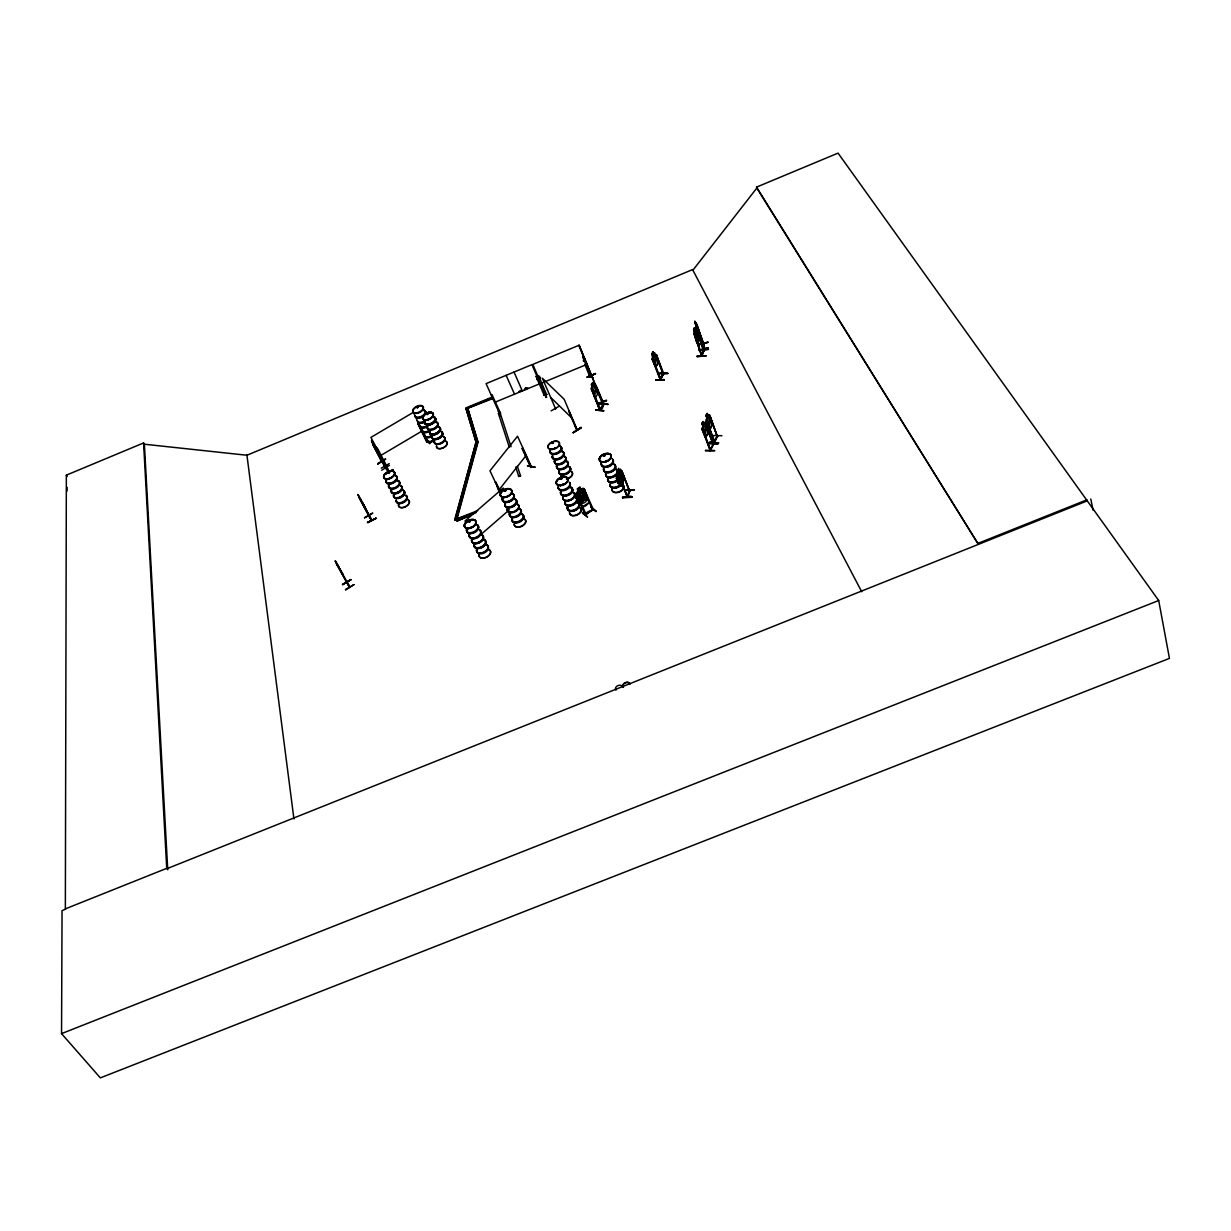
<?xml version="1.0" encoding="UTF-8"?>
<svg xmlns="http://www.w3.org/2000/svg" width="1231" height="1231" viewBox="0 0 1231 1231"><rect width="100%" height="100%" fill="white"/><g stroke="black" fill="none" stroke-linecap="round" stroke-linejoin="round"><path stroke-width="1.5" d="M66.351 475.151L65.351 908.863L166.724 868.347L143.581 442.945L66.351 475.151L67.182 476.412M756.542 187.112L978.414 544.364L756.834 188.051L756.542 187.112L838.049 153.121L1158.694 600.513L1169.45 658.385L100.342 1077.879L61.55 1033.625L62.058 910.617L65.582 909.201M67.043 491L67.09 487.353M592.188 391.212L600.02 410.431C603.836 409.6 603.575 400.521 603.682 404.891L594.481 383.503L591.326 388.242L592.203 386.934L591.926 388.75L600.497 409.754L599.42 409.677L600.159 409.138M582.54 512.435L587.464 516.758M629.487 490.261L629.349 491.138L621.855 470.811L629.672 491.107L620.793 469.411L619.716 470.934L618.608 468.349L617.824 470.596L618.762 474.981L627.518 497.201L629.995 490.369M663.724 373.793L656.354 354.466L663.324 374.455L654.707 352.82L652.015 359.067L655.754 367.192L658.416 362.453L655.754 367.069M546.641 397.274L545.887 396.905M703.563 350.697L704.163 350.096L701.947 356.067L693.607 329.8L697.992 341.91M701.593 354.728L702.209 355.467M701.547 356.067L703.809 350.112M701.593 356.021L694.007 333.509L696.484 341.541M701.885 354.82L701.993 355.959M703.316 349.943L703.901 349.389L703.67 350.235M616.577 478.782L616.777 475.812M623.225 478.459L622.07 476.474L623.332 478.459L622.763 485.83L621.424 485.968L617.993 483.275L617.716 479.844L616.485 478.797M618.039 476.659L618.87 473.027L617.931 470.596M617.685 481.89L618.193 474.504L620.286 469.242M388.519 471.365L385.734 467.765M629.949 490.492L627.148 497.247L629.41 490.338M626.794 496.493C628.056 494.508 626.994 498.201 627.487 495.77M591.265 389.812L591.403 388.257L599.743 410.415L603.805 404.199M627.564 497.078L618.439 476.105L619.455 479.475L618.085 481.275L619.701 480.382L621.086 483.629L620.024 479.952L621.455 478.151L619.793 479.059L618.331 474.489M384.688 465.472L373.778 443.96M427.803 441.714L427.065 442.098M631.795 497.293L622.532 497.801M622.501 497.093C641.32 498.047 627.348 494.077 622.532 497.878M697.3 356.436L706.148 355.728L697.192 356.128M582.94 498.063L584.186 494.385L583.694 498.263L586.695 499.94L583.356 499.171L582.063 503.048L582.602 499.017L579.693 497.386L583.002 497.863M385.488 465.964L386.58 465.78M385.826 466.626L386.811 466.241L386.119 466.687M652.83 356.205L651.999 353.789L653.122 351.789L651.907 353.789L652.63 358.021L660.724 379.348L659.801 379.148L662.832 373.947M530.669 467.334L531.438 466.857L530.915 467.441L522.359 448.469M371.316 520.113L358.529 496.047M360.529 499.001L371.7 519.79M368.7 515.974L371.947 520.236M703.64 348.419L703.624 342.941M703.855 344.08L695.961 322.799L703.517 344.234L696.884 324.122M703.855 343.618L703.578 348.635M592.219 509.234C596.481 509.449 584.771 511.757 585.971 513.927M592.48 509.988L593.296 509.465M586.202 514.466L584.833 514.112L585.125 514.881L593.373 509.68L584.063 488.584L582.832 488.292L576.523 492.446L575.985 493.97L585.294 515.035L585.894 513.758M714.411 441.375L713.703 441.929L714.749 442.021L706.656 420.125L706.948 418.186L706.055 421.248L708.579 427.88M717.304 436.774L710.072 416.17L717.411 436.636M585.217 514.789L586.033 514.281M586.11 514.512L577.462 494.893L576.724 495.385L577.462 494.893M713.288 444.083L709.948 450.654L710.456 449.315M709.733 449.977L713.657 444.083L706.332 424.141L705.702 424.741L713.365 444.73L704.763 422.479C703.624 427.08 702.255 417.247 703.978 424.141L704.748 423.864L706.44 428.48L705.563 433.604L702.578 428.126L702.87 426.188L701.962 429.265L705.702 437.59L708.425 432.42L707.871 429.296M710.395 449.377L710.472 450.577M713.672 443.991L712.964 444.591M713.149 443.883L713.703 444.145M714.519 450.484L705.471 450.269M718.504 443.083L709.502 442.206L718.689 442.791M705.425 450.915L714.688 450.808M605.252 455.362C605.514 456.301 602.328 455.485 604.406 455.547M606.56 460.532L606.514 461.348M603.436 455.624L605.16 455.285M664.217 379.579L655.8 380.225L664.217 379.61M655.784 380.21L664.325 379.917L655.923 379.871M563.506 484.645L562.982 484.045L563.706 484.475M560.474 479.105L561.228 479.351M555.243 448.299L554.365 448.515M553.273 443.022L552.827 442.221M554.304 448.361L554.889 447.807M552.611 443.345L552.534 442.344M660.016 379.779L663.371 373.839L660.031 379.902M663.663 373.901L660.385 379.887L653.015 359.914M471.196 515.25L457.04 521.036L456.455 519.359L477.751 441.667L467.703 408.246L478.013 442.252L456.747 519.928L454.731 519.62L476.089 441.944L478.013 442.252L476.074 442.36L465.795 407.969L492.385 396.982M455.008 520.19L476.089 441.944M506.972 496.462L507.541 496.355M505.864 489.953L504.664 491.2L503.202 488.045L464.903 521.067M504.679 490.492L505.864 490.8M506.264 490.384L505.279 489.969M471.058 527.299L471.027 526.914M470.119 520.851L469.088 521.836L469.196 520.959M469.257 521.744L469.796 520.867M470.442 521.482L469.196 521.052M703.932 349.035L695.977 324.692L697.608 330.908M703.455 343.741L703.578 348.573M603.652 410.954L595.696 409.831M595.804 410.185L603.882 410.692M597.343 390.935L601.944 402.198L601.805 401.014M427.388 413.554C429.588 414.57 425.064 415.155 427.311 413.631M419.309 412.185L418.94 412.493M589.88 376.271L586.972 377.025L595.496 373.47L590.588 376.532L591.542 375.578M416.986 407.092L417.278 407.876M418.402 406.953L417.524 406.676L418.094 407.538M389.765 478.151L390.381 478.12M388.088 473.273L388.319 472.304M388.842 473.119L388.704 472.396M612.253 488.384A6.217 3.801 -22.7 0 0 615.285 492.354A6.217 3.801 -22.7 0 0 622.686 489.338A6.217 3.801 -22.7 0 0 622.209 484.322L624.271 478.982L623.578 475.92L624.317 479.013M697.592 343.264L699.239 338.617L697.592 343.264L696.407 341.464M699.562 350.312L708.456 349.373M619.27 476.936L627.487 497.155M696.438 337.571L697.115 335.74M618.131 470.627L618.639 469.288L618.47 471.442M694.053 333.555L696.346 329.169M694.823 333.062L695.5 331.216M697.223 356.775L706.117 355.728L697.208 356.051M694.346 327.846L693.607 329.8L694.438 327.831L698.669 340.079M693.93 329.893L694.376 328.723L694.222 330.708M694.823 335.986L701.916 356.021M696.623 331.201L703.563 350.773M427.511 441.237L426.618 441.575L427.28 441.113M427.019 442.191L427.726 441.76L413.324 412.354L370.916 437.39L389.134 472.181M418.032 423.895L427.065 442.375L418.032 423.895L418.74 423.479L427.926 441.852M580.247 495.924L577.985 498.617L584.802 493.062L586.048 493.246M544.21 395.089L544.748 394.089L544.194 395.351L545.025 394.966L531.946 364.653L486.076 383.626L499.632 413.693L500.017 412.477L500.525 413.354L491.985 394.582L491.215 394.889M545.564 394.259L546.502 393.874L545.533 394.028M545.656 393.966L545.856 394.936L546.533 394.397M499.571 413.508L500.509 413.124L499.817 413.647M525.775 387.734L524.406 389.442M525.206 389.565L525.945 388.119L527.853 388.027L527.345 388.688M713.057 443.345L713.026 444.668M713.78 441.898L717.119 436.251M705.409 422.772L704.655 422.479L702.07 429.265L710.302 450.715L713.657 444.083M717.658 436.128L714.334 442.698L707.056 422.695M519.744 391.827L518.928 391.704L520.482 390.381M721.92 435.697L713.164 435.559M531.438 466.857L517.543 436.22L489.969 470.796L500.14 492.431M708.425 432.42L705.702 437.59L704.455 435.805M709.856 429.588L712.457 424.449L711.918 421.325L712.364 424.449L709.856 429.588L708.517 427.803M703.286 430.096L702.655 430.712L703.286 430.096L710.364 449.961M701.947 423.71L703.07 421.51L701.855 423.71L702.932 426.188M705.948 415.709L707.163 413.524L705.948 415.709L707.009 418.201M702.024 423.71L703.07 421.664M706.102 415.724L707.148 413.678M717.334 436.697L709.502 414.709L707.963 416.001L707.163 413.524M706.179 419.663L708.825 414.524M576.554 429.865L568.768 410.646L576.908 429.742M577.262 430.081L564.167 399.259L542.332 378.179L555.566 408.692M667.894 373.439L659.247 373.347L667.925 373.455M555.458 409.2L555.535 408.338M606.544 460.64L606.252 461.363M579.432 497.693L580.417 495.985M562.936 484.091L563.521 484.291M560.736 478.751L561.598 478.674M553.258 442.668L552.411 443.345M388.827 471.165L389.088 472.073M470.288 520.913L469.473 522.036M468.78 521.898L470.35 521.405M384.58 465.226L382.072 461.64L387.55 468.749L384.226 464.656M382.364 462.102L387.411 468.765L383.81 464.841M607.945 404.476L599.789 403.568L607.837 404.076M583.617 357.036L582.832 357.359L590.757 376.486L590.372 375.532M591.419 376.178L591.342 374.901M598.389 393.043L597.851 390.073L598.389 393.043L595.235 397.828L593.834 396.09M703.532 349.466L703.87 350.743L695.792 326.723M593.634 384.903L594.558 383.518M595.958 385.118L604.036 404.353M544.056 394.597L544.81 394.259M389.458 472.827L385.457 468.072L374.178 444.745M417.247 407.769L417.878 406.707M417.771 406.707L418.078 407.092M370.993 519.42L371.654 520.482L357.852 494.477L359.483 497.17M368.746 515.943L371.593 520.436M509.372 447.453L498.432 413.524L500.263 412.616M714.488 442.56L707.056 422.095M527.776 465.826L534.9 466.995M530.746 466.149L530.299 466.78L530.838 466.072M495.201 482.429C496.078 480.259 497.77 491.323 499.878 492.385M498.97 489.938L526.176 455.378M756.834 188.051L692.822 270.297M618.731 473.843L618.131 474.581L618.624 473.843L622.055 476.566M600.066 409.846L592.28 390.642M560.967 479.244L561.952 478.751M531.053 466.841L522.544 447.853M553.396 442.206L552.411 443.468M427.419 414.201L427.942 413.539M498.324 411.262L499.417 414.632L498.77 411.139M499.955 416.232L498.586 410.754L500.217 415.755M544.702 392.058L546.272 397.505L544.04 392.012M593.311 509.757L592.988 508.772L592.096 509.295L592.773 510.157L584.048 490.554L584.971 490.215L584.048 490.554M481.352 534.131L509.419 509.757M386.796 466.303L377.271 447.992L376.563 448.423M561.013 478.444L561.551 478.043A6.063 3.647 -23.7 0 1 560.982 476.274M560.905 478.197L560.367 479.09M581.878 491.908L579.201 493.523L581.878 491.723L582.986 494.17L585.971 493.323M580.77 496.801L583.279 495.124M583.986 488.676L589.018 502.602L582.725 506.649L580.817 504.941M589.018 502.602C580.247 513.327 579.447 500.063 575.985 493.97M590.972 507.264L596.296 511.434L591.372 507.08M580.709 496.616L583.232 494.954M580.755 502.048L586.956 497.955L586.91 495.093L587.002 498.001L580.724 502.171L578.816 500.448M582.325 512.988L587.51 517.174M578.278 491.292L577.401 493.015L581.386 502.171L583.556 503.187L586.048 501.509L586.556 498.709L582.632 489.553L580.924 489.646L579.878 487.23L577.216 488.876L578.447 491.354M581.017 427.48L573.169 432.666L580.97 427.419M573.184 432.65L581.17 427.819L573.215 432.681M551.119 410.862L559.105 406.245M389.442 465.364L381.687 470.211M392.92 469.55L385.057 474.32L393.104 469.796L389.965 471.688M375.209 446.499L376.394 447.792M372.101 442.067L385.765 468.349L375.747 448.299M377.471 450.1L378.317 450.946M378.979 452.254L382.979 460.055L378.809 454.27M377.763 463.687L385.565 459.025L377.763 463.841M377.886 463.964L385.565 459.148M426.141 439.79L429.634 443.683M381.256 468.165L389.227 463.625M372.701 442.637L371.916 441.837L378.117 451.992M372.424 443.745L382.056 462.225L372.716 444.114M375.193 446.145L372.07 442.083M375.917 447.53L376.871 449.084M380.364 455.716L422.402 430.819M338.125 566.122L338.971 567.414M339.402 568.584L341.002 571.399L339.679 568.891M342.464 584.417L350.943 579.493L342.633 584.694M342.572 584.587L351.097 579.755M345.388 589.48L353.959 584.648M353.913 584.587L345.696 590.018M499.509 412.97L500.125 412.493M364.591 517.805L372.778 513.065L364.576 517.774M369.023 516.297L359.021 497.632M367.515 522.406L376.101 518.343L367.469 522.344M376.086 518.328L367.669 522.713L375.947 518.097M336.494 563.336L335.309 560.997L338.248 566.122M336.509 564.106L349.558 587.402M360.021 498.263L361.006 499.755M364.653 506.664L365.545 508.434L361.883 502.171M535.1 467.272L527.376 465.78M376.532 448.838L371.454 440.436L373.701 444.037M546.641 394.674L538.562 375.64L537.855 376.132L538.562 375.64M505.187 490.046L505.049 491.015M710.349 450.638L702.963 430.096M536.085 376.363L536.854 376.04L536.147 376.532L544.164 395.336M590.572 373.532L592.957 378.256L590.357 373.224M587.079 377.286L595.604 373.732M597.574 403.537L606.56 400.598L597.82 404.137M597.743 403.953L606.421 400.26L597.851 404.214M536.701 378.671L540.255 377.209M476.351 442.929L466.057 408.538L492.646 397.551M492.692 397.921L466.072 408.923L492.954 398.505M537.039 379.61L540.594 378.132M583.309 360.498L584.94 359.821M583.54 361.083L585.187 360.406M494.6 402.399L540.117 383.61M540.978 383.364L586.664 364.499M500.34 413.416L498.432 413.524M584.571 358.898L591.388 375.794L589.972 377.071L591.634 376.378L578.847 345.357L532.808 364.407L545.856 394.936M476.074 442.36L477.751 441.667M520.575 475.889L518.574 476.012L520.575 475.889L517.405 466.38M454.731 519.62L477.69 510.665M476.197 511.973L456.455 519.359M476.228 512.496L457.04 521.036M978.137 543.302L1086.973 499.801M167.678 868.394L1087.204 500.894M61.55 1033.625L1158.694 600.513M546.318 393.735L546.795 394.551M388.873 472.104L388.442 473.335M603.621 455.424L604.529 455.839M561.259 478.182L560.536 478.736M717.365 436.02L714.011 442.683L706.194 421.217M695.223 330.416L697.808 337.663L697.131 339.494L696.069 338.556M595.881 511.619L590.742 506.972M697.608 331.816L698.285 332.832L694.792 321.322L704.163 350.204L701.362 355.344M695.823 326.784L696.054 322.768M694.807 323.137L694.9 321.291M698.254 329.262L699.254 336.478L699.208 332.185M699.116 344.557L708.164 342.341M699.162 344.695L708.148 342.141L699.131 344.357M699.085 349.943L708.148 347.711M708.256 348.034L699.208 350.558L708.133 347.65M653.03 351.928L656.492 358.621L655.615 363.422L654.338 362.499M430.004 443.499L426.511 439.513M476.351 442.514L478.013 442.237M621.424 485.86L622.84 485.722M695.807 328.923L699.285 338.648M699.439 350.05L708.487 349.389M619.716 470.781L622.624 478.228L621.855 480.336L620.639 479.521M544.579 392.181L546.472 397.105M617.962 483.368L617.731 481.89M622.286 484.306L618.331 476.105M625.009 490.23L634.273 489.661M625.148 490.492L634.427 489.938M622.624 497.447L631.949 496.97M582.925 494.308L584.617 494.216L584.063 496.878L581.54 498.54L579.355 497.509M347.204 582.263L349.973 587.249L335.309 560.997L347.004 582.894M585.371 514.973L592.296 509.526M657.816 359.483L658.462 362.483M659.339 373.609L667.633 373.393M708.856 443.483L717.935 443.668M718.073 443.945L708.887 443.468M604.852 454.762L603.682 456.009M561.428 478.167L561.69 478.351A6.093 3.662 -23.7 0 1 561.367 475.52M599.943 403.814L607.96 404.353M600.266 409.246L603.436 404.414L599.497 409.646M143.581 442.945L144.381 444.222L246.939 455.255L692.576 269.589L861.731 591.757M605.037 454.824L605.267 455.039M717.411 435.312L717.704 436.174M593.742 393.181L595.189 394.058L596.45 392.166L596.358 389.242L592.665 382.518L591.219 384.549L592.357 386.949M385.811 467.765L389.165 471.827L377.563 450.084M708.348 424.726L709.625 425.603L710.502 420.51L707.056 413.524M616.839 478.428L616.962 476.52M618.624 473.843L622.163 476.566M579.986 487.137L580.986 489.692M578.847 500.325L580.801 502.094M550.534 397.259L572.353 418.54M375.286 446.622L376.794 448.73M373.024 442.652L372.424 441.714M373.162 443.514L375.178 446.13M375.67 447.899L379.086 452.177M379.086 453.793L380.102 455.039M380.317 456.901L382.903 460.102M378.379 452.87L375.209 448.084M166.724 868.347L167.739 869.717L144.381 444.222M361.883 501.802L362.776 503.217M363.807 505.295L361.406 501.048M378.548 453.116L381.041 456.839L380.656 455.716M374.778 447.038L377.255 450.731L376.871 449.607M338.633 566.891L337.463 564.998L338.14 566.183M339.417 568.43L340.371 569.968M338.987 567.583L343.357 575.262L342.356 573.446M349.666 587.418L346.727 582.54M341.495 571.984L340.849 570.799M363.73 505.141L363.253 503.987M495.662 481.829L499.817 490.169M522.082 448.438L530.869 467.518M382.041 458.224L382.826 459.994M506.141 375.332L514.512 394.182M514.019 372.07L522.329 390.95M583.709 357.236L582.832 357.359M603.636 404.907L579.062 345.003L597.481 390.427M584.971 364.638L589.972 377.071M377.732 450.238L380.04 456.224M652.168 359.037L660.324 379.902M662.74 373.624L663.032 374.455M653.03 351.789L654.03 354.343M543.994 392.027L545.995 397.305M716.704 435.897L716.981 436.759M500.078 412.847L511.05 446.761M515.697 467.088L518.836 476.597M1090.774 498.97L1093.113 510.219M617.87 479.767L618.193 481.675L620.609 483.491L621.747 482.675L621.024 477.366L618.624 475.535L618.085 476.797L616.654 475.689L616.423 478.874L617.824 479.844A6.34 3.862 -22.7 0 1 610.53 482.213A6.34 3.862 -22.7 0 1 607.914 478.244M246.846 454.501L293.932 818.938M695.269 322.984L695.269 324.076M694.976 322.168L694.992 323.261M572.076 488.584A6.293 3.816 -23.8 0 1 568.076 495.416A6.293 3.816 -23.8 0 1 560.859 493.169M569.999 487.584A6.293 3.816 -23.8 0 1 571.199 487.953M571.122 487.584A6.37 3.862 -23.8 0 1 568.707 494.8A6.37 3.862 -23.8 0 1 560.628 492.877M563.136 496.601A6.278 3.831 -23.8 0 0 566.045 500.663A6.278 3.831 -23.8 0 0 573.523 497.601A6.278 3.831 -23.8 0 0 573.2 492.508A6.278 3.831 -23.8 0 1 573.6 497.786A6.278 3.831 -23.8 0 1 566.122 500.832A6.278 3.831 -23.8 0 1 563.213 496.785M573.092 492.277A6.278 3.831 -23.8 0 1 573.431 497.386A6.278 3.831 -23.8 0 1 565.937 500.432A6.278 3.831 -23.8 0 1 563.044 496.385M569.661 482.814A6.386 3.862 -23.8 0 1 566.337 489.399A6.386 3.862 -23.8 0 1 558.366 488.492M570.799 487.045A6.293 3.816 -23.8 0 1 571.122 492.138A6.293 3.816 -23.8 0 1 563.629 495.201A6.293 3.816 -23.8 0 1 560.736 491.154M569.722 483.168A6.309 3.801 -23.8 0 1 565.691 490A6.309 3.801 -23.8 0 1 558.459 487.768M570.999 487.307A6.37 3.862 -23.8 0 1 571.322 492.462A6.37 3.862 -23.8 0 1 563.736 495.57A6.37 3.862 -23.8 0 1 560.797 491.477M569.538 482.537A6.386 3.862 -23.8 0 1 565.444 489.461A6.386 3.862 -23.8 0 1 558.12 487.199M569.322 482.26A6.309 3.801 -23.8 0 1 564.521 489.369A6.309 3.801 -23.8 0 1 558.335 485.753M577.878 503.217A6.247 3.831 -23.8 0 1 578.216 508.326A6.247 3.831 -23.8 0 1 570.784 511.357A6.247 3.831 -23.8 0 1 567.876 507.295M576.6 502.479A6.324 3.878 -23.8 0 1 578.708 507.295A6.324 3.878 -23.8 0 1 571.076 511.142A6.324 3.878 -23.8 0 1 567.66 506.987M580.724 508.311A6.247 3.847 -23.8 0 1 576.77 515.158A6.247 3.847 -23.8 0 1 569.568 512.85M578.647 507.295A6.247 3.847 -23.8 0 1 579.832 507.664M579.678 507.387A6.217 3.831 -23.8 0 1 577.37 514.496A6.217 3.831 -23.8 0 1 569.461 512.542M573.369 492.969A6.263 3.816 -23.8 0 1 571.015 500.078A6.263 3.816 -23.8 0 1 563.075 498.155M575.462 497.524A6.34 3.878 -23.8 0 1 575.8 502.694A6.34 3.878 -23.8 0 1 568.245 505.772A6.34 3.878 -23.8 0 1 565.306 501.663M576.308 501.956A6.247 3.831 -23.8 0 1 578.385 506.695A6.247 3.831 -23.8 0 1 570.861 510.496A6.247 3.831 -23.8 0 1 567.491 506.403M575.539 497.893A6.263 3.831 -23.8 0 1 575.877 502.987A6.263 3.831 -23.8 0 1 568.43 506.033A6.263 3.831 -23.8 0 1 565.521 501.971M576.477 502.217A6.324 3.878 -23.8 0 1 578.585 507.018A6.324 3.878 -23.8 0 1 570.969 510.865A6.324 3.878 -23.8 0 1 567.553 506.726M575.339 497.247A6.34 3.878 -23.8 0 1 575.693 502.417A6.34 3.878 -23.8 0 1 568.122 505.51A6.34 3.878 -23.8 0 1 565.183 501.386M575.154 496.985A6.263 3.816 -23.8 0 1 575.477 502.094A6.263 3.816 -23.8 0 1 568.03 505.141A6.263 3.816 -23.8 0 1 565.121 501.079M561.459 451.639A6.14 3.631 -23.7 0 1 563.444 456.132A6.14 3.631 -23.7 0 1 556.058 459.855A6.14 3.631 -23.7 0 1 552.796 456.009M562.536 451.623A6.217 3.678 -23.7 0 1 562.829 456.547A6.217 3.678 -23.7 0 1 555.427 459.578A6.217 3.678 -23.7 0 1 552.581 455.701M564.583 456.501A6.14 3.647 -23.7 0 1 562.244 463.333A6.14 3.647 -23.7 0 1 554.504 461.579M564.413 456.162A6.109 3.631 -23.7 0 1 564.706 461.01A6.14 3.647 -23.7 0 1 557.474 464.133A6.14 3.647 -23.7 0 1 554.673 460.286M554.642 460.163A6.109 3.631 -23.7 0 0 557.443 463.979A6.109 3.631 -23.7 0 0 564.706 461.01A6.14 3.647 -23.7 0 0 564.49 456.27M561.074 446.853A6.232 3.678 -23.7 0 1 557.074 453.516A6.232 3.678 -23.7 0 1 549.949 451.423M559.028 445.914A6.232 3.678 -23.7 0 1 560.213 446.253M562.228 451.085A6.14 3.631 -23.7 0 1 559.874 457.901A6.14 3.631 -23.7 0 1 552.134 456.162M561.151 447.207A6.155 3.616 -23.7 0 1 556.443 454.054A6.155 3.616 -23.7 0 1 550.442 450.654M562.413 451.346A6.217 3.678 -23.7 0 1 560.043 458.255A6.217 3.678 -23.7 0 1 552.18 456.501M560.967 446.576A6.232 3.678 -23.7 0 1 556.951 453.239A6.232 3.678 -23.7 0 1 549.826 451.146M558.92 445.637A6.232 3.678 -23.7 0 1 560.09 445.976M559.89 445.714A6.155 3.616 -23.7 0 1 557.535 452.546A6.155 3.616 -23.7 0 1 549.78 450.808M569.184 467.118A6.093 3.647 -23.7 0 1 569.491 471.996A6.093 3.647 -23.7 0 1 562.244 474.966A6.093 3.647 -23.7 0 1 559.443 471.119M569.122 466.764A6.186 3.693 -23.7 0 1 569.43 471.704A6.186 3.693 -23.7 0 1 562.075 474.72A6.186 3.693 -23.7 0 1 559.228 470.811M571.107 471.535A6.093 3.662 -23.7 0 1 572.076 475.52A6.093 3.662 -23.7 0 1 566.583 479.182M570.969 471.242A6.063 3.647 -23.7 0 1 571.938 475.228A6.063 3.647 -23.7 0 1 566.46 478.874M564.752 456.947A6.109 3.631 -23.7 0 1 562.429 463.764A6.109 3.631 -23.7 0 1 554.719 462.01M564.66 456.67A6.124 3.647 -23.7 0 1 562.321 463.502A6.124 3.647 -23.7 0 1 554.581 461.748M566.814 461.471A6.186 3.693 -23.7 0 1 567.122 466.411A6.186 3.693 -23.7 0 1 559.751 469.426A6.186 3.693 -23.7 0 1 556.904 465.533M569.661 466.841A6.093 3.647 -23.7 0 1 568.045 472.104A6.093 3.647 -23.7 0 1 560.628 473.827A6.093 3.647 -23.7 0 1 559.69 469.149A6.186 3.693 -23.7 0 1 556.781 465.256M566.891 461.84A6.109 3.647 -23.7 0 1 567.199 466.703A6.109 3.647 -23.7 0 1 559.92 469.673A6.109 3.647 -23.7 0 1 557.12 465.841M568.999 466.487A6.186 3.693 -23.7 0 1 568.984 471.781A6.186 3.693 -23.7 0 1 561.105 474.304A6.186 3.693 -23.7 0 1 559.766 469.442M566.691 461.21A6.186 3.693 -23.7 0 1 566.999 466.134A6.186 3.693 -23.7 0 1 559.628 469.149M565.352 460.609A6.109 3.647 -23.7 0 1 567.353 465.103A6.109 3.647 -23.7 0 1 559.997 468.811A6.109 3.647 -23.7 0 1 556.735 464.949M437.79 423.402A5.786 3.247 -25.8 0 1 433.02 429.788A5.786 3.247 -25.8 0 1 427.834 426.68M436.036 422.556A5.786 3.247 -25.8 0 1 437.051 422.864M435.805 421.941A5.878 3.278 -25.8 0 1 437.297 426.141A5.878 3.278 -25.8 0 1 430.204 429.711A5.878 3.278 -25.8 0 1 427.48 426.126M439.052 426.957A5.786 3.247 -25.8 0 1 438.959 431.465A5.786 3.247 -25.8 0 1 432.096 434.297A5.786 3.247 -25.8 0 1 429.819 430.773M433.45 417.078A5.878 3.278 -25.8 0 1 434.943 421.279A5.878 3.278 -25.8 0 1 427.834 424.849A5.878 3.278 -25.8 0 1 425.11 421.264M436.636 422.002A5.786 3.247 -25.8 0 1 436.22 426.818A5.786 3.247 -25.8 0 1 428.911 429.219A5.786 3.247 -25.8 0 1 428.08 424.818M434.358 417.124A5.893 3.278 -25.8 0 1 434.251 421.679A5.893 3.278 -25.8 0 1 427.28 424.557A5.893 3.278 -25.8 0 1 424.987 421.002M443.976 437.02A5.832 3.308 -25.8 0 1 443.899 441.59A5.832 3.308 -25.8 0 1 436.99 444.437A5.832 3.308 -25.8 0 1 434.681 440.852M445.007 441.083A5.755 3.262 -25.8 0 1 446.715 444.93A5.755 3.262 -25.8 0 1 440.421 448.7A5.755 3.262 -25.8 0 1 436.528 446.161M444.93 440.99A5.74 3.262 -25.8 0 1 446.653 444.822A5.74 3.262 -25.8 0 1 440.375 448.576A5.74 3.262 -25.8 0 1 436.497 446.053M439.221 427.326A5.786 3.247 -25.8 0 1 439.128 431.85A5.786 3.247 -25.8 0 1 432.281 434.681A5.786 3.247 -25.8 0 1 430.004 431.142M441.529 431.943A5.847 3.293 -25.8 0 1 438.882 438.39A5.847 3.293 -25.8 0 1 431.881 436.79M442.621 436.205A5.755 3.262 -25.8 0 1 444.345 440.021A5.755 3.262 -25.8 0 1 438.036 443.806A5.755 3.262 -25.8 0 1 434.158 441.283M441.606 432.296A5.77 3.247 -25.8 0 1 441.529 436.805A5.77 3.247 -25.8 0 1 434.697 439.621A5.77 3.247 -25.8 0 1 432.42 436.082M443.852 436.759A5.832 3.308 -25.8 0 1 441.206 443.191A5.832 3.308 -25.8 0 1 434.22 441.59M441.406 431.681A5.847 3.293 -25.8 0 1 438.744 438.128A5.847 3.293 -25.8 0 1 431.758 436.528M440.175 431.127A5.77 3.247 -25.8 0 1 441.883 434.958A5.77 3.247 -25.8 0 1 435.574 438.728A5.77 3.247 -25.8 0 1 431.681 436.22M424.572 410.539A5.847 3.231 -25.9 0 1 423.172 416.124A5.847 3.231 -25.9 0 1 415.37 417.017M423.649 410.585A5.755 3.185 -25.9 0 1 425.495 414.001M423.864 415.955A5.755 3.185 -25.9 0 1 415.586 417.263M424.449 410.277A5.847 3.231 -25.9 0 1 422.418 416.263A5.847 3.231 -25.9 0 1 414.847 416.001M424.249 410.031A5.755 3.185 -25.9 0 1 422.233 415.94A5.755 3.185 -25.9 0 1 414.77 415.678M424.91 421.371A5.832 3.231 -25.9 0 1 417.34 421.11M424.741 421.048A5.755 3.185 -25.9 0 1 417.278 420.771M428.342 425.157A5.74 3.201 -25.9 0 1 423.049 427.342A5.74 3.201 -25.9 0 1 419.694 425.711M425.034 421.648A5.832 3.231 -25.9 0 1 417.878 422.11M427.234 426.172A5.74 3.201 -25.9 0 1 419.771 425.88M425.157 421.91A5.74 3.185 -25.9 0 1 418.078 422.371M429.742 431.296A5.724 3.201 -25.9 0 1 424.433 432.589A5.724 3.201 -25.9 0 1 422.264 430.111M429.327 430.45A5.724 3.201 -25.9 0 1 421.879 430.158M431.958 435.82A5.786 3.247 -25.9 0 1 424.433 435.512M431.789 435.497A5.709 3.201 -25.9 0 1 424.356 435.189M429.619 431.035A5.801 3.247 -25.9 0 1 424.233 432.343A5.801 3.247 -25.9 0 1 422.048 429.834M432.204 436.343A5.709 3.216 -25.9 0 1 426.895 437.62A5.709 3.216 -25.9 0 1 424.741 435.143M432.096 436.082A5.786 3.247 -25.9 0 1 426.711 437.39A5.786 3.247 -25.9 0 1 424.526 434.866M434.112 440.252A5.693 3.201 -25.9 0 1 426.711 439.944M429.496 430.773A5.801 3.247 -25.9 0 1 421.956 430.481M427.465 426.618A5.724 3.185 -25.9 0 1 420.017 426.341M427.342 426.357A5.74 3.201 -25.9 0 1 419.863 426.08M434.174 440.375A5.709 3.216 -25.9 0 1 426.742 440.067M515.404 499.709A6.232 3.755 -25.1 0 1 515.543 504.787A6.232 3.755 -25.1 0 1 508.141 507.818A6.232 3.755 -25.1 0 1 505.449 503.771M515.312 499.34A6.309 3.801 -25.1 0 1 515.466 504.495A6.309 3.801 -25.1 0 1 507.957 507.572A6.309 3.801 -25.1 0 1 505.233 503.464M516.435 504.002A6.232 3.755 -25.1 0 1 518.297 508.742A6.232 3.755 -25.1 0 1 510.788 512.527A6.232 3.755 -25.1 0 1 507.634 508.434M516.235 503.602A6.232 3.755 -25.1 0 1 518.113 508.341A6.232 3.755 -25.1 0 1 510.603 512.127A6.232 3.755 -25.1 0 1 507.449 508.034M512.835 494.016A6.324 3.801 -25.1 0 1 512.973 499.171A6.324 3.801 -25.1 0 1 505.449 502.233A6.324 3.801 -25.1 0 1 502.725 498.155M514.989 498.817A6.232 3.739 -25.1 0 1 515.127 503.894A6.232 3.739 -25.1 0 1 507.726 506.926A6.232 3.739 -25.1 0 1 505.033 502.879M512.912 494.385A6.247 3.739 -25.1 0 1 513.05 499.463A6.247 3.739 -25.1 0 1 505.633 502.494A6.247 3.739 -25.1 0 1 502.94 498.463M515.189 499.078A6.309 3.801 -25.1 0 1 515.327 504.233A6.309 3.801 -25.1 0 1 507.834 507.295A6.309 3.801 -25.1 0 1 505.095 503.202M512.712 493.739A6.324 3.785 -25.1 0 1 512.85 498.894A6.324 3.785 -25.1 0 1 505.325 501.971A6.324 3.785 -25.1 0 1 502.602 497.878M512.496 493.477A6.247 3.739 -25.1 0 1 512.635 498.555A6.247 3.739 -25.1 0 1 505.218 501.602A6.247 3.739 -25.1 0 1 502.525 497.555M522.39 514.773A6.186 3.77 -25.1 0 1 522.56 519.867A6.186 3.77 -25.1 0 1 515.204 522.867A6.186 3.77 -25.1 0 1 512.511 518.805M522.313 514.404A6.278 3.816 -25.1 0 1 522.483 519.574A6.278 3.816 -25.1 0 1 515.02 522.621A6.278 3.816 -25.1 0 1 512.296 518.497M523.298 518.774A6.186 3.77 -25.1 0 1 525.406 523.16A6.186 3.77 -25.1 0 1 518.682 527.253A6.186 3.77 -25.1 0 1 514.266 524.283M524.283 518.866A6.155 3.755 -25.1 0 1 521.79 525.96A6.155 3.755 -25.1 0 1 514.143 523.991M517.682 504.648A6.201 3.739 -25.1 0 1 517.836 509.726A6.201 3.739 -25.1 0 1 510.465 512.742A6.201 3.739 -25.1 0 1 507.772 508.695M518.713 508.772A6.293 3.816 -25.1 0 1 520.605 513.573A6.293 3.816 -25.1 0 1 513.019 517.389A6.293 3.816 -25.1 0 1 509.819 513.25M522.836 514.527A6.186 3.77 -25.1 0 1 518.743 521.329A6.186 3.77 -25.1 0 1 511.804 519.02M520.851 513.512A6.186 3.77 -25.1 0 1 521.99 513.881M519.959 509.511A6.201 3.755 -25.1 0 1 520.113 514.604A6.201 3.755 -25.1 0 1 512.742 517.605A6.201 3.755 -25.1 0 1 510.049 513.558M522.19 514.143A6.278 3.816 -25.1 0 1 519.636 521.344A6.278 3.816 -25.1 0 1 511.865 519.344M518.59 508.495A6.293 3.816 -25.1 0 1 520.482 513.296A6.293 3.816 -25.1 0 1 512.896 517.128A6.293 3.816 -25.1 0 1 509.696 512.973M518.389 508.249A6.201 3.755 -25.1 0 1 520.267 512.988A6.201 3.755 -25.1 0 1 512.773 516.758A6.201 3.755 -25.1 0 1 509.634 512.665M479.859 530.592A6.278 3.816 -26.1 0 1 477.151 537.855A6.278 3.816 -26.1 0 1 469.503 535.808M479.767 530.222A6.37 3.862 -26.1 0 1 479.798 535.516A6.37 3.862 -26.1 0 1 472.242 538.609A6.37 3.862 -26.1 0 1 469.611 534.377M480.875 534.608A6.278 3.831 -26.1 0 1 482.644 539.486A6.278 3.831 -26.1 0 1 475.058 543.317A6.278 3.831 -26.1 0 1 471.996 539.086M480.721 534.331A6.263 3.816 -26.1 0 1 482.475 539.193A6.263 3.816 -26.1 0 1 474.92 542.994A6.263 3.816 -26.1 0 1 471.873 538.793M480.798 534.423A6.278 3.831 -26.1 0 1 482.552 539.301A6.278 3.831 -26.1 0 1 474.966 543.133A6.278 3.831 -26.1 0 1 471.904 538.901M477.182 524.914A6.386 3.862 -26.1 0 1 477.213 530.207A6.386 3.862 -26.1 0 1 469.627 533.3A6.386 3.862 -26.1 0 1 466.995 529.084M479.428 529.699A6.278 3.816 -26.1 0 1 479.459 534.916A6.278 3.816 -26.1 0 1 471.996 537.962A6.278 3.816 -26.1 0 1 469.396 533.792M477.274 525.283A6.293 3.801 -26.1 0 1 477.289 530.499A6.293 3.801 -26.1 0 1 469.827 533.562A6.293 3.801 -26.1 0 1 467.226 529.376M479.628 529.946A6.37 3.862 -26.1 0 1 479.659 535.254A6.37 3.862 -26.1 0 1 472.104 538.332A6.37 3.862 -26.1 0 1 469.473 534.1M477.043 524.637A6.386 3.862 -26.1 0 1 477.074 529.946A6.386 3.862 -26.1 0 1 469.488 533.038A6.386 3.862 -26.1 0 1 466.857 528.807M476.843 524.391A6.293 3.801 -26.1 0 1 476.859 529.607A6.293 3.801 -26.1 0 1 469.38 532.669A6.293 3.801 -26.1 0 1 466.78 528.499M487.153 545.564A6.232 3.831 -26.1 0 1 484.491 552.842A6.232 3.831 -26.1 0 1 476.874 550.749M486.937 544.933A6.324 3.878 -26.1 0 1 486.999 550.242A6.324 3.878 -26.1 0 1 479.49 553.304A6.324 3.878 -26.1 0 1 476.843 549.057M489.292 549.918A6.232 3.847 -26.1 0 1 489.353 555.166A6.232 3.847 -26.1 0 1 481.952 558.182A6.232 3.847 -26.1 0 1 479.336 553.981M488.076 549.334A6.232 3.847 -26.1 0 1 489.846 554.242A6.232 3.847 -26.1 0 1 482.306 558.043A6.232 3.847 -26.1 0 1 479.244 553.796M482.244 535.5A6.247 3.816 -26.1 0 1 479.551 542.763A6.247 3.816 -26.1 0 1 471.935 540.701M482.121 535.208A6.278 3.831 -26.1 0 1 482.152 540.44A6.278 3.831 -26.1 0 1 474.704 543.486A6.278 3.831 -26.1 0 1 472.104 539.286M483.368 539.578A6.34 3.878 -26.1 0 1 485.152 544.517A6.34 3.878 -26.1 0 1 477.505 548.38A6.34 3.878 -26.1 0 1 474.397 544.102M485.599 544.287A6.247 3.831 -26.1 0 1 487.368 549.18A6.247 3.831 -26.1 0 1 479.828 552.981A6.247 3.831 -26.1 0 1 476.766 548.749M484.599 540.332A6.247 3.816 -26.1 0 1 484.66 545.564A6.247 3.816 -26.1 0 1 477.228 548.595A6.247 3.816 -26.1 0 1 474.627 544.394M483.244 539.301A6.34 3.878 -26.1 0 1 485.029 544.256A6.34 3.878 -26.1 0 1 477.366 548.118A6.34 3.878 -26.1 0 1 474.274 543.825M483.044 539.055A6.263 3.816 -26.1 0 1 484.799 543.933A6.263 3.816 -26.1 0 1 477.259 547.749A6.263 3.816 -26.1 0 1 474.197 543.517M397.751 481.121A5.955 3.416 -27 0 1 399.136 485.568A5.955 3.416 -27 0 1 391.95 489.184A5.955 3.416 -27 0 1 389.319 485.353M397.505 480.505A6.032 3.462 -27 0 1 399.152 484.66A6.032 3.462 -27 0 1 392.535 488.63A6.032 3.462 -27 0 1 388.596 485.86M396.059 475.982A6.047 3.462 -27 0 1 393.151 482.798A6.047 3.462 -27 0 1 386.072 480.998M397.305 480.275A5.955 3.416 -27 0 1 398.936 484.352A5.955 3.416 -27 0 1 392.397 488.292A5.955 3.416 -27 0 1 388.519 485.537M396.151 476.335A5.97 3.401 -27 0 1 395.92 481.136A5.97 3.401 -27 0 1 388.873 484.029A5.97 3.401 -27 0 1 386.672 480.244M394.874 475.381A6.047 3.447 -27 0 1 396.52 479.521A6.047 3.447 -27 0 1 389.873 483.506A6.047 3.447 -27 0 1 385.934 480.736M394.674 475.135A5.97 3.401 -27 0 1 396.29 479.213A5.97 3.401 -27 0 1 389.735 483.152A5.97 3.401 -27 0 1 385.857 480.413M405.184 495.616A5.909 3.431 -27.1 0 1 406.83 499.74A5.909 3.431 -27.1 0 1 400.337 503.633A5.909 3.431 -27.1 0 1 396.459 500.879M405.984 495.37A6.001 3.478 -27.1 0 1 403.153 502.186A6.001 3.478 -27.1 0 1 396.105 500.34M408.292 500.017A5.909 3.447 -27.1 0 1 408.107 504.833A5.909 3.447 -27.1 0 1 401.121 507.711A5.909 3.447 -27.1 0 1 398.89 503.879M408.23 499.924A5.893 3.431 -27.1 0 1 408.046 504.725A5.893 3.431 -27.1 0 1 401.075 507.587A5.893 3.431 -27.1 0 1 398.859 503.756M401.198 486.23A5.924 3.416 -27.1 0 1 400.998 491.015A5.924 3.416 -27.1 0 1 393.997 493.893A5.924 3.416 -27.1 0 1 391.781 490.092M401.075 485.937A5.955 3.431 -27.1 0 1 398.244 492.677A5.955 3.431 -27.1 0 1 391.273 490.877M403.522 490.554A6.017 3.478 -27.1 0 1 400.675 497.37A6.017 3.478 -27.1 0 1 393.612 495.539M405.784 495.124A5.909 3.431 -27.1 0 1 402.983 501.848A5.909 3.431 -27.1 0 1 396.028 500.032M403.614 490.907A5.924 3.431 -27.1 0 1 400.798 497.632A5.924 3.431 -27.1 0 1 393.843 495.816M403.383 490.292A6.017 3.478 -27.1 0 1 400.537 497.109A6.017 3.478 -27.1 0 1 393.474 495.277M403.183 490.046A5.924 3.431 -27.1 0 1 401.044 496.401A5.924 3.431 -27.1 0 1 393.412 495.924M615.023 465.333A6.278 3.801 -22.7 0 1 611.145 472.089A6.278 3.801 -22.7 0 1 603.79 469.919M614.038 464.349A6.37 3.847 -22.7 0 1 614.5 469.426A6.37 3.847 -22.7 0 1 606.914 472.535A6.37 3.847 -22.7 0 1 603.836 468.519M616.023 469.319A6.278 3.801 -22.7 0 1 616.485 474.335A6.278 3.801 -22.7 0 1 609.006 477.397A6.278 3.801 -22.7 0 1 605.96 473.427M615.854 468.98A6.263 3.785 -22.7 0 1 616.316 473.981A6.263 3.785 -22.7 0 1 608.868 477.013A6.263 3.785 -22.7 0 1 605.837 473.058M615.915 469.088A6.278 3.801 -22.7 0 1 616.392 474.104A6.278 3.801 -22.7 0 1 608.899 477.166A6.278 3.801 -22.7 0 1 605.867 473.196M612.699 459.517A6.386 3.847 -22.8 0 1 608.76 466.364A6.386 3.847 -22.8 0 1 601.297 464.179M613.73 463.81A6.278 3.801 -22.7 0 1 614.192 468.826A6.278 3.801 -22.7 0 1 606.698 471.873A6.278 3.801 -22.7 0 1 603.667 467.918M612.761 459.886A6.293 3.785 -22.8 0 1 608.868 466.641A6.293 3.785 -22.8 0 1 601.513 464.487M612.592 459.24A6.386 3.847 -22.8 0 1 607.852 466.364A6.386 3.847 -22.8 0 1 601.436 462.794M612.376 458.963A6.293 3.785 -22.8 0 1 607.714 465.995A6.293 3.785 -22.8 0 1 601.374 462.471M622.347 484.614A6.232 3.816 -22.7 0 1 622.84 489.646A6.232 3.816 -22.7 0 1 615.408 492.677A6.232 3.816 -22.7 0 1 612.361 488.676M616.192 469.78A6.263 3.785 -22.7 0 1 616.654 474.781A6.263 3.785 -22.7 0 1 609.207 477.828A6.263 3.785 -22.7 0 1 606.175 473.873M616.085 469.488A6.278 3.801 -22.7 0 1 616.562 474.52A6.278 3.801 -22.7 0 1 609.083 477.566A6.278 3.801 -22.7 0 1 606.037 473.596M616.854 473.735A6.34 3.862 -22.7 0 1 618.993 474.735M617.67 479.551A6.263 3.801 -22.7 0 1 610.438 481.844A6.263 3.801 -22.7 0 1 607.868 477.936M617.885 473.843A6.263 3.801 -22.7 0 1 618.793 474.458M618.962 479.105A6.34 3.862 -22.7 0 1 611.345 482.567A6.34 3.862 -22.7 0 1 608.037 478.52M616.962 474.027A6.34 3.862 -22.7 0 1 618.193 474.381M619.024 479.398A6.247 3.801 -22.7 0 1 610.822 482.752A6.247 3.801 -22.7 0 1 608.868 477.72M620.886 483.891A6.247 3.816 -22.7 0 1 614.115 487.307A6.247 3.816 -22.7 0 1 609.868 484.399M620.27 485.845A6.247 3.816 -22.7 0 1 613.069 488.122A6.247 3.816 -22.7 0 1 610.484 484.198M621.193 484.491A6.324 3.862 -22.7 0 1 613.607 487.953A6.324 3.862 -22.7 0 1 610.284 483.891M621.086 484.214A6.324 3.862 -22.7 0 1 614.223 487.676A6.324 3.862 -22.7 0 1 609.914 484.722M623.44 687.36A3.77 2.754 -19.8 0 1 624.948 683.02A3.77 2.754 -19.8 0 1 630.026 683.897M623.394 687.206A3.77 2.754 -19.8 0 1 624.886 682.866A3.77 2.754 -19.8 0 1 629.964 683.744M616.023 690.145A3.77 2.754 -19.6 0 1 617.962 685.605A3.77 2.754 -19.6 0 1 622.763 687.39M618.516 477.12L618.301 480.09L620.716 481.906L620.916 478.951L618.516 477.12M621.824 476.289L621.055 478.397L619.178 473.858L619.947 471.75L621.824 476.289M705.886 429.573L704.84 431.635L703.132 427.019L704.194 424.957L705.886 429.573M709.948 421.602L708.902 423.633L707.225 419.032L708.256 416.986L709.948 421.602M702.932 422.433L702.562 424.587L702.932 422.433M707.025 414.462L706.656 416.601L707.025 414.462M655.938 359.621L654.892 361.499L653.199 357.021L654.246 355.144L655.938 359.621M652.999 352.666L652.615 354.682L652.999 352.666M595.681 390.258L594.419 392.166L592.603 387.734L593.865 385.842L595.681 390.258M592.834 384.195L592.019 385.411L592.496 383.395L592.834 384.195M581.617 492.6L580.34 494.493L581.617 492.6M585.217 499.601L582.725 501.279L578.755 492.123L581.278 490.446L585.217 499.601M579.601 487.922L578.324 489.8L579.601 487.922M698.408 334.709L699.162 336.494L698.408 334.632M560.213 485.229A6.309 3.801 -23.8 0 0 567.845 478.551A6.309 3.801 -23.8 0 0 557.997 479.028A6.309 3.801 -23.8 0 0 560.213 485.229M560.413 485.706A6.309 3.801 -23.8 0 0 568.045 479.013A6.309 3.801 -23.8 0 0 558.197 479.505A6.309 3.801 -23.8 0 0 560.413 485.706M560.29 485.445A6.324 3.801 -23.8 0 0 567.953 478.736A6.324 3.801 -23.8 0 0 558.058 479.228A6.324 3.801 -23.8 0 0 560.29 485.445M551.903 449.269A6.17 3.616 -23.7 0 0 559.397 442.775A6.17 3.616 -23.7 0 0 549.78 443.345A6.17 3.616 -23.7 0 0 551.903 449.269M552.027 449.515A6.155 3.616 -23.7 0 0 559.49 443.052A6.155 3.616 -23.7 0 0 549.903 443.622A6.155 3.616 -23.7 0 0 552.027 449.515M425.926 419.879A5.816 3.231 -25.8 0 0 433.22 413.816A5.816 3.231 -25.8 0 0 424.449 414.432A5.832 3.231 -25.8 0 0 425.941 419.909A5.832 3.231 -25.8 0 0 433.235 413.847A5.832 3.231 -25.8 0 0 424.449 414.447A5.816 3.231 -25.8 0 0 425.926 419.879M436.359 433.189A5.77 3.231 -25.8 0 0 438.975 426.865A5.74 3.231 -25.8 0 1 436.343 433.189A5.77 3.231 -25.8 0 1 429.45 431.635A5.74 3.231 -25.8 0 0 436.343 433.189M426.157 420.325A5.801 3.216 -25.8 0 0 433.42 414.278A5.801 3.216 -25.8 0 0 424.664 414.878A5.801 3.216 -25.8 0 0 426.157 420.325M426.018 420.063A5.832 3.231 -25.8 0 0 433.312 413.985A5.832 3.231 -25.8 0 0 424.526 414.601A5.832 3.231 -25.8 0 0 426.018 420.063A5.832 3.231 -25.8 0 0 433.312 414.016A5.832 3.231 -25.8 0 0 424.526 414.616A5.832 3.231 -25.8 0 0 426.018 420.079M430.527 424.649A5.786 3.231 -25.8 0 0 435.312 418.278A5.801 3.231 -25.8 0 1 430.527 424.649A5.801 3.231 -25.8 0 1 425.326 421.556A5.786 3.231 -25.8 0 0 430.527 424.649M434.574 417.74A5.786 3.231 -25.8 0 0 433.543 417.447A5.801 3.231 -25.8 0 1 434.574 417.74M434.051 421.371A5.801 3.231 -25.8 0 0 434.158 416.878A5.801 3.231 -25.8 0 1 434.051 421.371A5.801 3.231 -25.8 0 1 427.172 424.218A5.801 3.231 -25.8 0 1 424.91 420.694A5.801 3.231 -25.8 0 0 427.188 424.203A5.801 3.231 -25.8 0 0 434.051 421.371M439.252 432.112A5.77 3.247 -25.8 0 0 439.344 427.619A5.74 3.231 -25.8 0 1 439.236 432.112A5.77 3.247 -25.8 0 1 432.42 434.928A5.77 3.247 -25.8 0 1 430.158 431.404A5.74 3.231 -25.8 0 0 432.435 434.912A5.74 3.231 -25.8 0 0 439.236 432.112M416.047 413.016A5.786 3.185 -25.9 0 0 423.295 406.999A5.786 3.185 -25.9 0 0 414.601 407.615A5.786 3.185 -25.9 0 0 416.047 413.016M416.263 413.416A5.755 3.17 -25.9 0 0 423.479 407.43A5.755 3.17 -25.9 0 0 414.816 408.046A5.755 3.17 -25.9 0 0 416.263 413.416M426.834 440.236A5.693 3.216 -25.9 0 0 434.266 440.56A5.693 3.201 -25.9 0 1 426.849 440.236M504.064 497.139A6.263 3.739 -25.1 0 0 511.773 490.477A6.263 3.739 -25.1 0 0 502.11 490.923A6.263 3.739 -25.1 0 0 504.064 497.139M504.279 497.57A6.247 3.724 -25.1 0 0 511.942 490.923A6.247 3.724 -25.1 0 0 502.34 491.384A6.247 3.724 -25.1 0 0 504.279 497.57M504.141 497.324A6.263 3.739 -25.1 0 0 511.85 490.646A6.263 3.739 -25.1 0 0 502.186 491.107A6.263 3.739 -25.1 0 0 504.141 497.324M468.134 528.207A6.293 3.785 -26.1 0 0 475.935 521.452A6.293 3.785 -26.1 0 0 466.334 521.821A6.324 3.801 -26.1 0 0 468.134 528.253A6.324 3.801 -26.1 0 0 475.982 521.452A6.324 3.801 -26.1 0 0 466.334 521.836A6.293 3.785 -26.1 0 0 468.134 528.207M468.365 528.668A6.293 3.785 -26.1 0 0 476.166 521.913A6.293 3.785 -26.1 0 0 466.564 522.283A6.293 3.785 -26.1 0 0 468.365 528.668M468.211 528.407A6.324 3.801 -26.1 0 0 476.058 521.621A6.324 3.801 -26.1 0 0 466.411 521.99A6.324 3.801 -26.1 0 0 468.211 528.407M398.059 492.292A5.955 3.431 -27.1 0 0 400.891 485.568A5.924 3.416 -27.1 0 1 397.998 492.169A5.955 3.431 -27.1 0 1 391.073 490.492A5.924 3.416 -27.1 0 0 397.998 492.169M387.073 478.89A5.986 3.401 -27 0 0 394.628 472.55A5.986 3.401 -27 0 0 385.703 473.027A5.986 3.401 -27 0 0 387.073 478.89M387.303 479.29A5.97 3.401 -27 0 0 394.828 472.981A5.97 3.401 -27 0 0 385.934 473.458A5.97 3.401 -27 0 0 387.303 479.29M387.149 479.028A5.986 3.401 -27 0 0 394.705 472.689A5.986 3.401 -27 0 0 385.78 473.181A5.986 3.401 -27 0 0 387.149 479.028M603.482 461.825A6.293 3.77 -22.8 0 0 611.022 455.193A6.293 3.77 -22.8 0 0 601.082 455.747A6.293 3.77 -22.8 0 0 603.482 461.825M603.682 462.302A6.293 3.77 -22.8 0 0 611.222 455.67A6.293 3.77 -22.8 0 0 601.282 456.209A6.293 3.77 -22.8 0 0 603.682 462.302M603.559 462.04A6.324 3.785 -22.8 0 0 611.13 455.393A6.324 3.785 -22.8 0 0 601.143 455.932A6.324 3.785 -22.8 0 0 603.544 462.025A6.324 3.785 -22.8 0 0 611.115 455.362A6.324 3.785 -22.8 0 0 601.143 455.916A6.324 3.785 -22.8 0 0 603.559 462.04"/></g></svg>
